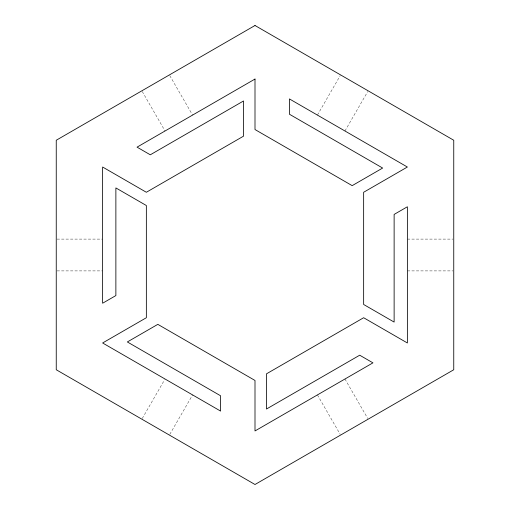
<?xml version="1.0" encoding="UTF-8"?>
<svg xmlns="http://www.w3.org/2000/svg" width="510" height="510" viewBox="0 0 510 510"><rect width="100%" height="100%" fill="white"/><g stroke="black" fill="none" stroke-linecap="round" stroke-linejoin="round"><path stroke-width="0.38" stroke-dasharray="2.55 1.91" d="M142.245 418.493L164.647 379.695M317.418 115.088L340.215 75.607M169.785 434.392L192.582 394.912M344.958 130.987L367.755 91.507M57.031 239.101L102.625 239.101M407.375 239.101L452.969 239.101M57.031 270.899L102.625 270.899M407.375 270.899L452.969 270.899M169.785 75.607L192.582 115.088M344.958 379.013L367.755 418.493M142.245 91.507L165.042 130.987M317.418 394.912L340.215 434.392"/><path stroke-width="0.76" d="M255 25.5L56.247 140.25L56.247 369.75L255 484.5L453.753 369.75L453.753 140.25L255 25.5M255 79.05L137.05 147.148L150.297 154.798L243.525 100.974L243.525 136.164L146.351 192.27L102.625 167.025L102.625 303.227L115.872 295.577L115.872 187.922L146.351 205.517L146.351 317.73L102.625 342.975L220.575 411.073L220.575 395.773L127.347 341.949L157.826 324.354L255 380.46L255 430.95L372.95 362.852L359.703 355.202L266.475 409.026L266.475 373.836L363.649 317.73L407.375 342.975L407.375 206.773L394.128 214.423L394.128 322.078L363.649 304.483L363.649 192.27L407.375 167.025L289.425 98.927L289.425 114.227L382.653 168.051L352.174 185.646L255 129.54L255 79.05"/></g></svg>
